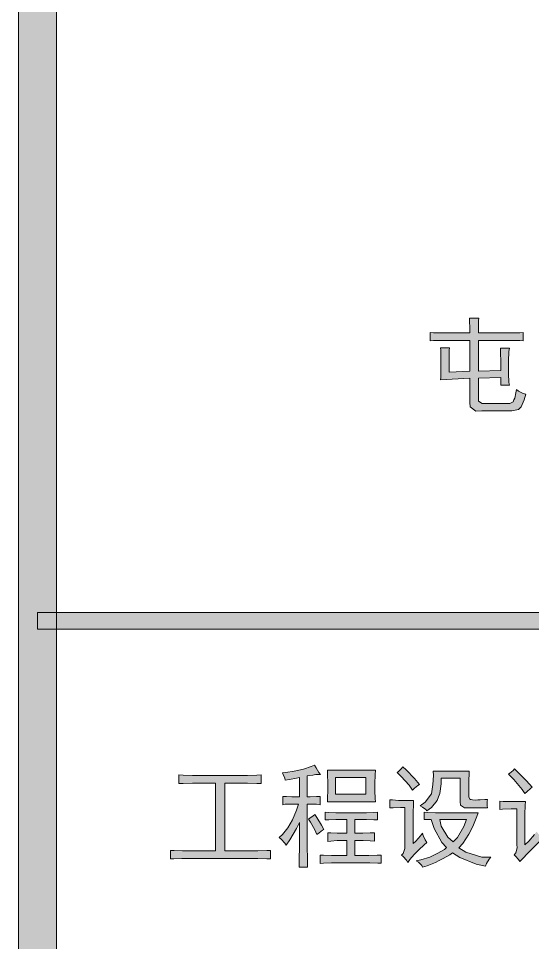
# Model space of a CAD drawing. Header units: millimetres. Extents: x 0 to 586, y 0 to 414.
# Drawn here: x 541.05 to 550.32, y 344.94 to 361.63 of the extents above; entities that cross this region are included whole.
import ezdxf

# ---------------------------------------------------------------- set-up
doc = ezdxf.new("R2010")
doc.units = ezdxf.units.MM

msp = doc.modelspace()

# ---------------------------------------------------------------- hatches: boundary and pattern name
h = msp.add_hatch(color=0)
h.dxf.hatch_style = 2
h.paths.add_polyline_path([(541.736139, 9.860139), (541.048222, 9.860139), (541.048222, 404.223361), (541.736139, 404.223361)])
h = msp.add_hatch(color=0)
h.dxf.hatch_style = 2
h.paths.add_polyline_path([(549.193861, 355.952778), (549.193861, 356.037444), (549.190333, 356.1715), (549.186806, 356.220889), (549.356139, 356.220889), (549.352611, 356.175028), (549.349083, 356.040972), (549.349083, 355.952778), (549.987611, 355.952778), (550.015833, 355.952778), (550.096972, 355.956306), (550.153417, 355.959833), (550.153417, 355.811667), (550.096972, 355.815194), (550.015833, 355.818722), (549.987611, 355.818722), (549.349083, 355.818722), (549.349083, 355.261333), (549.75125, 355.275444), (549.75125, 355.413028), (549.747722, 355.614111), (549.744194, 355.677611), (549.906472, 355.677611), (549.899417, 355.617639), (549.892361, 355.444778), (549.892361, 355.335417), (549.892361, 355.222528), (549.899417, 355.06025), (549.906472, 355.007333), (549.75125, 355.007333), (549.75125, 355.148444), (549.349083, 355.134333), (549.349083, 354.767444), (549.349083, 354.721583), (549.416111, 354.675722), (549.483139, 354.67925), (549.87825, 354.67925), (549.917056, 354.67925), (549.9735, 354.711), (549.987611, 354.74275), (550.00525, 354.7745), (550.026417, 354.86975), (550.033472, 354.93325), (550.072278, 354.9015), (550.156944, 354.859167), (550.206333, 354.845056), (550.174583, 354.74275), (550.118139, 354.619278), (550.093444, 354.594583), (550.06875, 354.569889), (549.952333, 354.545194), (549.864139, 354.545194), (549.409056, 354.545194), (549.303222, 354.541667), (549.197389, 354.61575), (549.193861, 354.693361), (549.193861, 355.134333), (548.664694, 355.102583), (548.668222, 355.144917), (548.67175, 355.286028), (548.67175, 355.388333), (548.67175, 355.490639), (548.668222, 355.638806), (548.664694, 355.684667), (548.826972, 355.684667), (548.823444, 355.638806), (548.819917, 355.420083), (548.819917, 355.243694), (549.193861, 355.261333), (549.193861, 355.818722), (548.731722, 355.818722), (548.664694, 355.818722), (548.537694, 355.815194), (548.477722, 355.811667), (548.477722, 355.959833), (548.537694, 355.956306), (548.664694, 355.952778), (548.731722, 355.952778)])
h = msp.add_hatch(color=0)
h.dxf.hatch_style = 2
h.paths.add_polyline_path([(575.772139, 350.901), (575.772139, 350.604667), (541.390417, 350.604667), (541.390417, 350.901)])
h = msp.add_hatch(color=0)
h.dxf.hatch_style = 2
h.paths.add_polyline_path([(545.810722, 348.008222), (545.874222, 348.015278), (546.025917, 348.039972), (546.107056, 348.057611), (546.191722, 348.07525), (546.332833, 348.121111), (546.389278, 348.145806), (546.4175, 348.096417), (546.470417, 348.01175), (546.498639, 347.976472), (546.470417, 347.98), (546.413972, 347.98), (546.38575, 347.972944), (546.357528, 347.965889), (546.294028, 347.958833), (546.25875, 347.951778), (546.25875, 347.574306), (546.311667, 347.574306), (546.428083, 347.577833), (546.491583, 347.581361), (546.491583, 347.433194), (546.428083, 347.44025), (546.311667, 347.443778), (546.25875, 347.443778), (546.25875, 346.762917), (546.25875, 346.67825), (546.262278, 346.448944), (546.265806, 346.304306), (546.110583, 346.304306), (546.114111, 346.448944), (546.117639, 346.671194), (546.117639, 346.752333), (546.117639, 347.108639), (546.064722, 347.002806), (545.944778, 346.798194), (545.87775, 346.699417), (545.853056, 346.738222), (545.789556, 346.808778), (545.754278, 346.840528), (545.810722, 346.893444), (545.905972, 347.016917), (545.948306, 347.087472), (545.990639, 347.158028), (546.06825, 347.334417), (546.103528, 347.443778), (546.008278, 347.443778), (545.863639, 347.44025), (545.817778, 347.433194), (545.817778, 347.581361), (545.884806, 347.577833), (545.980056, 347.574306), (546.011806, 347.574306), (546.117639, 347.574306), (546.117639, 347.923556), (546.06825, 347.909444), (545.94125, 347.888278), (545.863639, 347.874167), (545.853056, 347.909444), (545.824833, 347.976472)])
h = msp.add_hatch(color=0)
h.dxf.hatch_style = 2
h.paths.add_polyline_path([(547.983833, 348.114056), (548.047333, 348.064667), (548.1955, 347.905917), (548.287222, 347.800083), (548.255472, 347.778917), (548.191972, 347.729528), (548.160222, 347.697778), (548.096722, 347.785972), (547.955611, 347.944722), (547.881528, 348.015278), (547.906222, 348.029389), (547.955611, 348.082306)])
h = msp.add_hatch(color=0)
h.dxf.hatch_style = 2
h.paths.add_polyline_path([(545.091056, 347.962361), (545.182778, 347.962361), (545.352111, 347.965889), (545.429722, 347.969417), (545.429722, 347.814194), (545.352111, 347.817722), (545.182778, 347.82125), (545.091056, 347.82125), (544.773556, 347.82125), (544.773556, 346.600639), (545.2745, 346.600639), (545.366222, 346.600639), (545.5285, 346.604167), (545.599056, 346.607694), (545.599056, 346.452472), (545.5285, 346.456), (545.36975, 346.459528), (545.285083, 346.459528), (544.085639, 346.459528), (543.997444, 346.459528), (543.852806, 346.456), (543.789306, 346.452472), (543.789306, 346.607694), (543.856333, 346.604167), (544.008028, 346.600639), (544.092694, 346.600639), (544.604222, 346.600639), (544.604222, 347.82125), (544.293778, 347.82125), (544.191472, 347.82125), (544.018611, 347.817722), (543.944528, 347.814194), (543.944528, 347.969417), (544.018611, 347.965889), (544.191472, 347.962361), (544.293778, 347.962361)])
h = msp.add_hatch(color=0)
h.paths.add_polyline_path([(547.489944, 348.054083), (547.486417, 347.969417), (547.479361, 347.814194), (547.479361, 347.743639), (547.479361, 347.680139), (547.486417, 347.546083), (547.489944, 347.482583), (546.622111, 347.482583), (546.625639, 347.553139), (546.629167, 347.69425), (546.629167, 347.761278), (546.629167, 347.824778), (546.625639, 347.972944), (546.622111, 348.054083)])
h.paths.add_polyline_path([(547.317083, 347.620167), (547.317083, 347.923556), (546.770278, 347.923556), (546.770278, 347.620167)])
h = msp.add_hatch(color=0)
h.dxf.hatch_style = 2
h.paths.add_polyline_path([(549.158583, 347.373222), (549.095083, 347.373222), (549.024528, 347.426139), (549.021, 347.482583), (549.021, 347.912972), (548.678806, 347.912972), (548.678806, 347.807139), (548.654111, 347.637806), (548.629417, 347.574306), (548.604722, 347.510806), (548.498889, 347.383806), (548.41775, 347.320306), (548.400111, 347.345), (548.340139, 347.390861), (548.294278, 347.412028), (548.389528, 347.479056), (548.498889, 347.627222), (548.513, 347.711889), (548.527111, 347.800083), (548.537694, 347.962361), (548.534167, 348.039972), (549.183278, 348.039972), (549.17975, 347.990583), (549.176222, 347.877694), (549.176222, 347.807139), (549.176222, 347.599), (549.176222, 347.56725), (549.197389, 347.528444), (549.218556, 347.524917), (549.239722, 347.517861), (549.299694, 347.514333), (549.3385, 347.517861), (549.377306, 347.517861), (549.4655, 347.524917), (549.514889, 347.528444), (549.507833, 347.489639), (549.507833, 347.412028), (549.514889, 347.373222)])
h = msp.add_hatch(color=0)
h.dxf.hatch_style = 2
h.paths.add_polyline_path([(550.001722, 348.078778), (550.054639, 348.025861), (550.213389, 347.863583), (550.319222, 347.750694), (550.287472, 347.722472), (550.220444, 347.6625), (550.188694, 347.637806), (550.139306, 347.708361), (549.987611, 347.88475), (549.888833, 347.983528), (549.913528, 348.004694), (549.9735, 348.050556)])
h = msp.add_hatch(color=0)
h.dxf.hatch_style = 2
h.paths.add_polyline_path([(548.177861, 347.510806), (548.174333, 347.443778), (548.170806, 347.288556), (548.170806, 347.203889), (548.170806, 346.731167), (548.220194, 346.777028), (548.304861, 346.86875), (548.340139, 346.918139), (548.350722, 346.879333), (548.389528, 346.798194), (548.41775, 346.752333), (548.368361, 346.706472), (548.273111, 346.618278), (548.230778, 346.575944), (548.188444, 346.533611), (548.110833, 346.441889), (548.075556, 346.388972), (548.050861, 346.431306), (547.990889, 346.498333), (547.959139, 346.523028), (547.990889, 346.55125), (548.022639, 346.642972), (548.022639, 346.699417), (548.022639, 347.380278), (547.9415, 347.380278), (547.807444, 347.37675), (547.751, 347.373222), (547.751, 347.521389), (547.800389, 347.517861), (547.906222, 347.510806), (547.959139, 347.510806)])
h = msp.add_hatch(color=0)
h.dxf.hatch_style = 2
h.paths.add_polyline_path([(550.19575, 347.489639), (550.192222, 347.415556), (550.188694, 347.260333), (550.188694, 347.179194), (550.188694, 346.706472), (550.255722, 346.7735), (550.358028, 346.893444), (550.396833, 346.946361), (550.421528, 346.918139), (550.474444, 346.854639), (550.506194, 346.822889), (550.291, 346.607694), (550.238083, 346.558306), (550.142833, 346.456), (550.096972, 346.406611), (550.06875, 346.441889), (550.019361, 346.501861), (549.994667, 346.530083), (550.022889, 346.561833), (550.047583, 346.653556), (550.040528, 346.713528), (550.040528, 347.359111), (549.938222, 347.359111), (549.783, 347.352056), (549.733611, 347.348528), (549.733611, 347.496694), (549.793583, 347.493167), (549.87825, 347.489639), (549.902944, 347.489639)])
h = msp.add_hatch(color=0)
h.dxf.hatch_style = 2
h.paths.add_polyline_path([(547.264167, 347.288556), (547.327667, 347.288556), (547.458194, 347.292083), (547.52875, 347.295611), (547.52875, 347.158028), (547.458194, 347.161556), (547.327667, 347.165083), (547.264167, 347.165083), (547.116, 347.165083), (547.116, 346.918139), (547.200667, 346.918139), (547.260639, 346.918139), (547.394694, 346.921667), (547.472306, 346.925194), (547.472306, 346.777028), (547.394694, 346.780556), (547.271222, 346.784083), (547.225361, 346.784083), (547.116, 346.784083), (547.116, 346.512444), (547.302972, 346.512444), (547.373528, 346.512444), (547.518167, 346.5195), (547.595778, 346.523028), (547.595778, 346.374861), (547.535806, 346.378389), (547.387639, 346.381917), (547.302972, 346.381917), (546.784389, 346.381917), (546.699722, 346.381917), (546.551556, 346.374861), (546.491583, 346.367806), (546.491583, 346.523028), (546.551556, 346.5195), (546.699722, 346.512444), (546.784389, 346.512444), (546.971361, 346.512444), (546.971361, 346.784083), (546.862, 346.784083), (546.7985, 346.784083), (546.685611, 346.777028), (546.629167, 346.769972), (546.629167, 346.925194), (546.685611, 346.921667), (546.7985, 346.918139), (546.862, 346.918139), (546.971361, 346.918139), (546.971361, 347.165083), (546.847889, 347.165083), (546.777333, 347.165083), (546.646806, 347.161556), (546.583306, 347.158028), (546.583306, 347.295611), (546.646806, 347.292083), (546.777333, 347.288556), (546.847889, 347.288556)])
h = msp.add_hatch(color=0)
h.paths.add_polyline_path([(548.371889, 347.295611), (548.431861, 347.292083), (548.572972, 347.288556), (548.650583, 347.288556), (549.345556, 347.288556), (549.320861, 347.218), (549.257361, 347.066306), (549.218556, 346.981639), (549.176222, 346.9005), (549.066861, 346.734694), (548.996306, 346.653556), (549.119778, 346.572417), (549.409056, 346.48775), (549.571333, 346.484222), (549.539583, 346.448944), (549.493722, 346.367806), (549.476083, 346.321944), (549.310278, 346.357222), (549.013944, 346.477167), (548.879889, 346.561833), (548.8305, 346.530083), (548.710556, 346.463056), (548.64, 346.42425), (548.572972, 346.388972), (548.421278, 346.329), (548.340139, 346.304306), (548.326028, 346.336056), (548.266056, 346.3925), (548.223722, 346.420722), (548.308389, 346.438361), (548.470667, 346.48775), (548.54475, 346.523028), (548.618833, 346.558306), (548.73525, 346.625333), (548.774056, 346.660611), (548.689389, 346.748806), (548.548278, 347.002806), (548.495361, 347.165083), (548.371889, 347.165083)])
h.paths.add_polyline_path([(548.890472, 346.762917), (548.968083, 346.840528), (549.088028, 347.041611), (549.130361, 347.165083), (548.650583, 347.165083), (548.675278, 347.045139), (548.795222, 346.844056)])
h = msp.add_hatch(color=0)
h.dxf.hatch_style = 2
h.paths.add_polyline_path([(546.396333, 347.256806), (546.435139, 347.200361), (546.516278, 347.062778), (546.558611, 346.985167), (546.537444, 346.971056), (546.473944, 346.925194), (546.435139, 346.893444), (546.396333, 346.978111), (546.318722, 347.119222), (546.279917, 347.172139), (546.304611, 347.189778), (546.364583, 347.232111)])

# ---------------------------------------------------------------- linework, layer by layer
at = {"color": 0, "lineweight": 0}
for points in [[(541.736139, 9.860139), (541.048222, 9.860139), (541.048222, 404.223361), (541.736139, 404.223361)], [(549.193861, 355.952778), (549.193861, 356.037444), (549.190333, 356.1715), (549.186806, 356.220889), (549.356139, 356.220889), (549.352611, 356.175028), (549.349083, 356.040972), (549.349083, 355.952778), (549.987611, 355.952778), (550.015833, 355.952778), (550.096972, 355.956306), (550.153417, 355.959833), (550.153417, 355.811667), (550.096972, 355.815194), (550.015833, 355.818722), (549.987611, 355.818722), (549.349083, 355.818722), (549.349083, 355.261333), (549.75125, 355.275444), (549.75125, 355.413028), (549.747722, 355.614111), (549.744194, 355.677611), (549.906472, 355.677611), (549.899417, 355.617639), (549.892361, 355.444778), (549.892361, 355.335417), (549.892361, 355.222528), (549.899417, 355.06025), (549.906472, 355.007333), (549.75125, 355.007333), (549.75125, 355.148444), (549.349083, 355.134333), (549.349083, 354.767444), (549.349083, 354.721583), (549.416111, 354.675722), (549.483139, 354.67925), (549.87825, 354.67925), (549.917056, 354.67925), (549.9735, 354.711), (549.987611, 354.74275), (550.00525, 354.7745), (550.026417, 354.86975), (550.033472, 354.93325), (550.072278, 354.9015), (550.156944, 354.859167), (550.206333, 354.845056), (550.174583, 354.74275), (550.118139, 354.619278), (550.093444, 354.594583), (550.06875, 354.569889), (549.952333, 354.545194), (549.864139, 354.545194), (549.409056, 354.545194), (549.303222, 354.541667), (549.197389, 354.61575), (549.193861, 354.693361), (549.193861, 355.134333), (548.664694, 355.102583), (548.668222, 355.144917), (548.67175, 355.286028), (548.67175, 355.388333), (548.67175, 355.490639), (548.668222, 355.638806), (548.664694, 355.684667), (548.826972, 355.684667), (548.823444, 355.638806), (548.819917, 355.420083), (548.819917, 355.243694), (549.193861, 355.261333), (549.193861, 355.818722), (548.731722, 355.818722), (548.664694, 355.818722), (548.537694, 355.815194), (548.477722, 355.811667), (548.477722, 355.959833), (548.537694, 355.956306), (548.664694, 355.952778), (548.731722, 355.952778)], [(575.772139, 350.901), (575.772139, 350.604667), (541.390417, 350.604667), (541.390417, 350.901)], [(545.810722, 348.008222), (545.874222, 348.015278), (546.025917, 348.039972), (546.107056, 348.057611), (546.191722, 348.07525), (546.332833, 348.121111), (546.389278, 348.145806), (546.4175, 348.096417), (546.470417, 348.01175), (546.498639, 347.976472), (546.470417, 347.98), (546.413972, 347.98), (546.38575, 347.972944), (546.357528, 347.965889), (546.294028, 347.958833), (546.25875, 347.951778), (546.25875, 347.574306), (546.311667, 347.574306), (546.428083, 347.577833), (546.491583, 347.581361), (546.491583, 347.433194), (546.428083, 347.44025), (546.311667, 347.443778), (546.25875, 347.443778), (546.25875, 346.762917), (546.25875, 346.67825), (546.262278, 346.448944), (546.265806, 346.304306), (546.110583, 346.304306), (546.114111, 346.448944), (546.117639, 346.671194), (546.117639, 346.752333), (546.117639, 347.108639), (546.064722, 347.002806), (545.944778, 346.798194), (545.87775, 346.699417), (545.853056, 346.738222), (545.789556, 346.808778), (545.754278, 346.840528), (545.810722, 346.893444), (545.905972, 347.016917), (545.948306, 347.087472), (545.990639, 347.158028), (546.06825, 347.334417), (546.103528, 347.443778), (546.008278, 347.443778), (545.863639, 347.44025), (545.817778, 347.433194), (545.817778, 347.581361), (545.884806, 347.577833), (545.980056, 347.574306), (546.011806, 347.574306), (546.117639, 347.574306), (546.117639, 347.923556), (546.06825, 347.909444), (545.94125, 347.888278), (545.863639, 347.874167), (545.853056, 347.909444), (545.824833, 347.976472)], [(547.983833, 348.114056), (548.047333, 348.064667), (548.1955, 347.905917), (548.287222, 347.800083), (548.255472, 347.778917), (548.191972, 347.729528), (548.160222, 347.697778), (548.096722, 347.785972), (547.955611, 347.944722), (547.881528, 348.015278), (547.906222, 348.029389), (547.955611, 348.082306)], [(545.091056, 347.962361), (545.182778, 347.962361), (545.352111, 347.965889), (545.429722, 347.969417), (545.429722, 347.814194), (545.352111, 347.817722), (545.182778, 347.82125), (545.091056, 347.82125), (544.773556, 347.82125), (544.773556, 346.600639), (545.2745, 346.600639), (545.366222, 346.600639), (545.5285, 346.604167), (545.599056, 346.607694), (545.599056, 346.452472), (545.5285, 346.456), (545.36975, 346.459528), (545.285083, 346.459528), (544.085639, 346.459528), (543.997444, 346.459528), (543.852806, 346.456), (543.789306, 346.452472), (543.789306, 346.607694), (543.856333, 346.604167), (544.008028, 346.600639), (544.092694, 346.600639), (544.604222, 346.600639), (544.604222, 347.82125), (544.293778, 347.82125), (544.191472, 347.82125), (544.018611, 347.817722), (543.944528, 347.814194), (543.944528, 347.969417), (544.018611, 347.965889), (544.191472, 347.962361), (544.293778, 347.962361)], [(547.489944, 348.054083), (547.486417, 347.969417), (547.479361, 347.814194), (547.479361, 347.743639), (547.479361, 347.680139), (547.486417, 347.546083), (547.489944, 347.482583), (546.622111, 347.482583), (546.625639, 347.553139), (546.629167, 347.69425), (546.629167, 347.761278), (546.629167, 347.824778), (546.625639, 347.972944), (546.622111, 348.054083)], [(549.158583, 347.373222), (549.095083, 347.373222), (549.024528, 347.426139), (549.021, 347.482583), (549.021, 347.912972), (548.678806, 347.912972), (548.678806, 347.807139), (548.654111, 347.637806), (548.629417, 347.574306), (548.604722, 347.510806), (548.498889, 347.383806), (548.41775, 347.320306), (548.400111, 347.345), (548.340139, 347.390861), (548.294278, 347.412028), (548.389528, 347.479056), (548.498889, 347.627222), (548.513, 347.711889), (548.527111, 347.800083), (548.537694, 347.962361), (548.534167, 348.039972), (549.183278, 348.039972), (549.17975, 347.990583), (549.176222, 347.877694), (549.176222, 347.807139), (549.176222, 347.599), (549.176222, 347.56725), (549.197389, 347.528444), (549.218556, 347.524917), (549.239722, 347.517861), (549.299694, 347.514333), (549.3385, 347.517861), (549.377306, 347.517861), (549.4655, 347.524917), (549.514889, 347.528444), (549.507833, 347.489639), (549.507833, 347.412028), (549.514889, 347.373222)], [(550.001722, 348.078778), (550.054639, 348.025861), (550.213389, 347.863583), (550.319222, 347.750694), (550.287472, 347.722472), (550.220444, 347.6625), (550.188694, 347.637806), (550.139306, 347.708361), (549.987611, 347.88475), (549.888833, 347.983528), (549.913528, 348.004694), (549.9735, 348.050556)], [(547.317083, 347.620167), (547.317083, 347.923556), (546.770278, 347.923556), (546.770278, 347.620167)], [(548.177861, 347.510806), (548.174333, 347.443778), (548.170806, 347.288556), (548.170806, 347.203889), (548.170806, 346.731167), (548.220194, 346.777028), (548.304861, 346.86875), (548.340139, 346.918139), (548.350722, 346.879333), (548.389528, 346.798194), (548.41775, 346.752333), (548.368361, 346.706472), (548.273111, 346.618278), (548.230778, 346.575944), (548.188444, 346.533611), (548.110833, 346.441889), (548.075556, 346.388972), (548.050861, 346.431306), (547.990889, 346.498333), (547.959139, 346.523028), (547.990889, 346.55125), (548.022639, 346.642972), (548.022639, 346.699417), (548.022639, 347.380278), (547.9415, 347.380278), (547.807444, 347.37675), (547.751, 347.373222), (547.751, 347.521389), (547.800389, 347.517861), (547.906222, 347.510806), (547.959139, 347.510806)], [(547.264167, 347.288556), (547.327667, 347.288556), (547.458194, 347.292083), (547.52875, 347.295611), (547.52875, 347.158028), (547.458194, 347.161556), (547.327667, 347.165083), (547.264167, 347.165083), (547.116, 347.165083), (547.116, 346.918139), (547.200667, 346.918139), (547.260639, 346.918139), (547.394694, 346.921667), (547.472306, 346.925194), (547.472306, 346.777028), (547.394694, 346.780556), (547.271222, 346.784083), (547.225361, 346.784083), (547.116, 346.784083), (547.116, 346.512444), (547.302972, 346.512444), (547.373528, 346.512444), (547.518167, 346.5195), (547.595778, 346.523028), (547.595778, 346.374861), (547.535806, 346.378389), (547.387639, 346.381917), (547.302972, 346.381917), (546.784389, 346.381917), (546.699722, 346.381917), (546.551556, 346.374861), (546.491583, 346.367806), (546.491583, 346.523028), (546.551556, 346.5195), (546.699722, 346.512444), (546.784389, 346.512444), (546.971361, 346.512444), (546.971361, 346.784083), (546.862, 346.784083), (546.7985, 346.784083), (546.685611, 346.777028), (546.629167, 346.769972), (546.629167, 346.925194), (546.685611, 346.921667), (546.7985, 346.918139), (546.862, 346.918139), (546.971361, 346.918139), (546.971361, 347.165083), (546.847889, 347.165083), (546.777333, 347.165083), (546.646806, 347.161556), (546.583306, 347.158028), (546.583306, 347.295611), (546.646806, 347.292083), (546.777333, 347.288556), (546.847889, 347.288556)], [(548.371889, 347.295611), (548.431861, 347.292083), (548.572972, 347.288556), (548.650583, 347.288556), (549.345556, 347.288556), (549.320861, 347.218), (549.257361, 347.066306), (549.218556, 346.981639), (549.176222, 346.9005), (549.066861, 346.734694), (548.996306, 346.653556), (549.119778, 346.572417), (549.409056, 346.48775), (549.571333, 346.484222), (549.539583, 346.448944), (549.493722, 346.367806), (549.476083, 346.321944), (549.310278, 346.357222), (549.013944, 346.477167), (548.879889, 346.561833), (548.8305, 346.530083), (548.710556, 346.463056), (548.64, 346.42425), (548.572972, 346.388972), (548.421278, 346.329), (548.340139, 346.304306), (548.326028, 346.336056), (548.266056, 346.3925), (548.223722, 346.420722), (548.308389, 346.438361), (548.470667, 346.48775), (548.54475, 346.523028), (548.618833, 346.558306), (548.73525, 346.625333), (548.774056, 346.660611), (548.689389, 346.748806), (548.548278, 347.002806), (548.495361, 347.165083), (548.371889, 347.165083)], [(546.396333, 347.256806), (546.435139, 347.200361), (546.516278, 347.062778), (546.558611, 346.985167), (546.537444, 346.971056), (546.473944, 346.925194), (546.435139, 346.893444), (546.396333, 346.978111), (546.318722, 347.119222), (546.279917, 347.172139), (546.304611, 347.189778), (546.364583, 347.232111)], [(548.890472, 346.762917), (548.968083, 346.840528), (549.088028, 347.041611), (549.130361, 347.165083), (548.650583, 347.165083), (548.675278, 347.045139), (548.795222, 346.844056)]]:
    msp.add_lwpolyline(points, close=True, dxfattribs=at)
msp.add_lwpolyline([(550.506194, 346.822889), (550.291, 346.607694), (550.238083, 346.558306), (550.142833, 346.456), (550.096972, 346.406611), (550.06875, 346.441889), (550.019361, 346.501861), (549.994667, 346.530083), (550.022889, 346.561833), (550.047583, 346.653556), (550.040528, 346.713528), (550.040528, 347.359111), (549.938222, 347.359111), (549.783, 347.352056), (549.733611, 347.348528), (549.733611, 347.496694), (549.793583, 347.493167), (549.87825, 347.489639), (549.902944, 347.489639), (550.19575, 347.489639), (550.192222, 347.415556), (550.188694, 347.260333), (550.188694, 347.179194), (550.188694, 346.706472), (550.255722, 346.7735), (550.358028, 346.893444)], dxfattribs=at)

doc.saveas('drawing.dxf')
